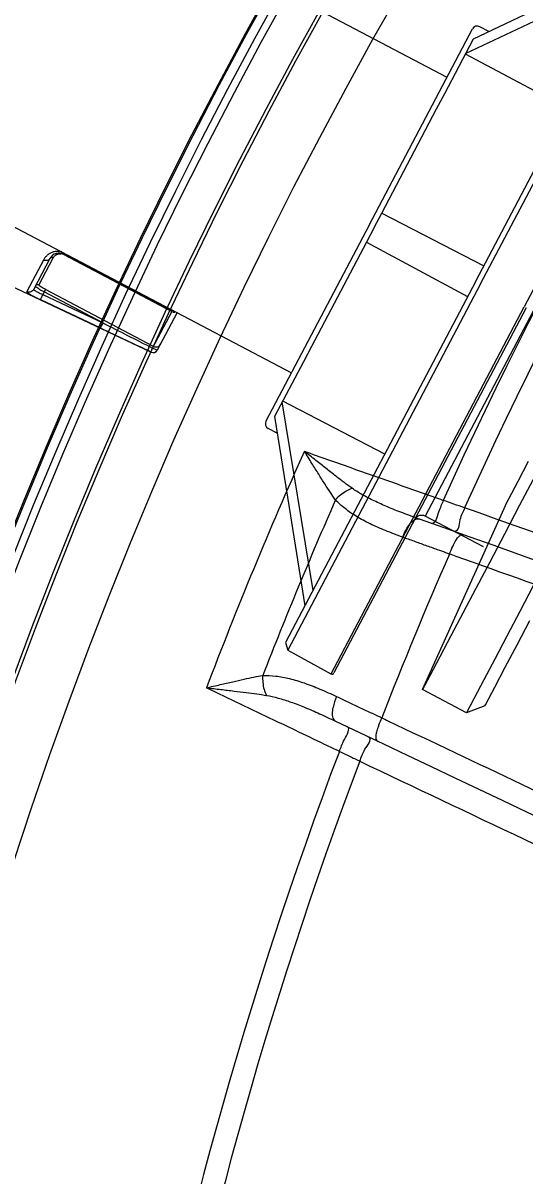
# Model space of a CAD drawing. Header units: metres. Extents: x 1628 to 1845, y 824 to 931.
# Drawn here: x 1653.376 to 1653.4722, y 914.2049 to 914.4257 of the extents above; entities that cross this region are included whole.
import ezdxf

# ---------------------------------------------------------------- set-up
doc = ezdxf.new("R2010")
doc.units = ezdxf.units.M
doc.header["$LTSCALE"] = 0.15
doc.layers.get('0').update_dxf_attribs({"lineweight": 0, "plot": 0})
doc.layers.get('Defpoints').update_dxf_attribs({"lineweight": 0})
doc.layers.add('Alvenaria', color=170, linetype='Continuous', lineweight=0)
doc.layers.add('hidrosanitário', color=26, linetype='Continuous', lineweight=0)
doc.styles.get("Standard").update_dxf_attribs({"font": 'arial.ttf'})
doc.dimstyles.new('Lunardi', dxfattribs={"dimtxt": 0.1, "dimasz": 0.05, "dimexe": 0, "dimexo": 0.05, "dimgap": 0.05, "dimtad": 0, "dimzin": 9, "dimtxsty": 'Standard', "dimblk": 'OBLIQUE', "dimcen": 0, "dimse1": 1, "dimse2": 1, "dimclrd": 1, "dimclre": 1, "dimclrt": 1, "dimadec": 0, "dimazin": 0, "dimtfac": 1, "dimtmove": 1, "dimatfit": 2, "dimldrblk": 'OBLIQUE', "dimfxl": 1, "dimarcsym": 0})

# ---------------------------------------------------------------- blocks, each defined once
blk = doc.blocks.new('_Oblique')
at = {"color": 0, "linetype": 'ByBlock', "lineweight": -2}
blk.add_line((-0.5, -0.5), (0.5, 0.5), dxfattribs=at)
blk = doc.blocks.new('*D89')
at = {"layer": 'Alvenaria', "color": 1, "lineweight": -2, "ltscale": 10}
for p, q in [((1661.73836, 914.69914), (1661.73836, 914.88433)), ((1661.73836, 914.79173), (1661.99364, 914.77623)), ((1661.99364, 914.77623), (1661.99364, 914.67623))]:
    blk.add_line(p, q, dxfattribs=at)
at = {"layer": 'Defpoints', "color": 0, "ltscale": 10}
for p in [(1641.75704, 914.88433), (1661.73836, 914.88433), (1656.40704, 914.69914)]:
    blk.add_point(p, dxfattribs=at)
at = {"layer": 'Alvenaria', "color": 1, "lineweight": -2, "ltscale": 10, "xscale": 0.05, "yscale": 0.05, "zscale": 0.05}
for p, rotation in [((1661.73836, 914.88433), 90), ((1661.73836, 914.69914), 270)]:
    blk.add_blockref('_Oblique', p, dxfattribs=dict(at, rotation=rotation))
at = {"layer": 'Alvenaria', "color": 1, "ltscale": 10, "insert": (1661.99364, 914.49625), "char_height": 0.1, "attachment_point": 5, "rotation": 90}
blk.add_mtext('0,19', dxfattribs=at)

msp = doc.modelspace()

# ---------------------------------------------------------------- linework, layer by layer
at = {"layer": 'hidrosanitário'}
for p, q in [((1653.19706, 914.55233), (1653.45726, 914.41534)), ((1653.16725, 914.49569), (1653.42745, 914.35871))]:
    msp.add_line(p, q, dxfattribs=at)
at = {"layer": 'hidrosanitário', "linetype": 'Continuous'}
for p, q in [((1653.46278, 914.37627), (1653.49924, 914.44552)), ((1653.46371, 914.37578), (1653.50066, 914.44597)), ((1653.50909, 914.44172), (1653.47206, 914.37139)), ((1653.49397, 914.43552), (1653.46086, 914.41992)), ((1653.46233, 914.42271), (1653.47829, 914.4303)), ((1653.44236, 914.38703), (1653.46214, 914.42459)), ((1653.46529, 914.42412), (1653.46355, 914.42503)), ((1653.45683, 914.41226), (1653.46233, 914.42271)), ((1653.48022, 914.4094), (1653.46078, 914.41976)), ((1653.45527, 914.4093), (1653.45683, 914.41226)), ((1653.44476, 914.38933), (1653.45527, 914.4093)), ((1653.44329, 914.38654), (1653.44476, 914.38933)), ((1653.44476, 914.38933), (1653.46434, 914.37924)), ((1653.44236, 914.38703), (1653.42258, 914.34946)), ((1653.40049, 914.36268), (1653.35212, 914.38551)), ((1653.44329, 914.38654), (1653.44182, 914.38374)), ((1653.44182, 914.38374), (1653.4313, 914.36377)), ((1653.44182, 914.38374), (1653.46122, 914.37331)), ((1653.37994, 914.38032), (1653.37677, 914.37429)), ((1653.38118, 914.38061), (1653.37807, 914.37472)), ((1653.37907, 914.37554), (1653.38182, 914.38075)), ((1653.38383, 914.38136), (1653.38388, 914.38145)), ((1653.38383, 914.38136), (1653.40454, 914.37046)), ((1653.38388, 914.38145), (1653.40458, 914.37055)), ((1653.46278, 914.37627), (1653.42633, 914.30703)), ((1653.38032, 914.37469), (1653.37981, 914.37372)), ((1653.37981, 914.37372), (1653.39132, 914.36829)), ((1653.39132, 914.36829), (1653.38007, 914.37421)), ((1653.40102, 914.36379), (1653.38032, 914.37469)), ((1653.46371, 914.37578), (1653.42676, 914.3056)), ((1653.37935, 914.37274), (1653.39085, 914.36731)), ((1653.40085, 914.36345), (1653.40458, 914.37055)), ((1653.4018, 914.36312), (1653.40555, 914.37024)), ((1653.43504, 914.30105), (1653.47206, 914.37139)), ((1653.47244, 914.37119), (1653.43561, 914.30123)), ((1653.47374, 914.37051), (1653.45307, 914.33125)), ((1653.40049, 914.36268), (1653.40053, 914.36275)), ((1653.4313, 914.36377), (1653.42975, 914.36082)), ((1653.42975, 914.36082), (1653.42424, 914.35036)), ((1653.43159, 914.31703), (1653.42571, 914.35315)), ((1653.44534, 914.34315), (1653.4258, 914.35331)), ((1653.42424, 914.35036), (1653.42702, 914.33291)), ((1653.42475, 914.34713), (1653.42302, 914.34804)), ((1653.47089, 914.33799), (1653.4729, 914.34181)), ((1653.47422, 914.33914), (1653.47118, 914.33337)), ((1653.46909, 914.33456), (1653.47089, 914.33799)), ((1653.45258, 914.29802), (1653.46879, 914.334)), ((1653.46879, 914.334), (1653.46909, 914.33456)), ((1653.42702, 914.33291), (1653.43003, 914.31407)), ((1653.47118, 914.33337), (1653.46825, 914.3278)), ((1653.46425, 914.32537), (1653.45307, 914.33125)), ((1653.46825, 914.3278), (1653.46545, 914.32247)), ((1653.46545, 914.32247), (1653.46279, 914.31742)), ((1653.46279, 914.31742), (1653.4603, 914.31269)), ((1653.47386, 914.31804), (1653.4712, 914.313)), ((1653.4603, 914.31269), (1653.45799, 914.30831)), ((1653.4712, 914.313), (1653.46871, 914.30827)), ((1653.47068, 914.30663), (1653.47313, 914.31129)), ((1653.45799, 914.30831), (1653.45588, 914.3043)), ((1653.46871, 914.30827), (1653.4664, 914.30388)), ((1653.42633, 914.30703), (1653.42676, 914.3056)), ((1653.42676, 914.3056), (1653.43503, 914.30106)), ((1653.46843, 914.30236), (1653.47068, 914.30663)), ((1653.45588, 914.3043), (1653.45399, 914.3007)), ((1653.4664, 914.30388), (1653.46429, 914.29988)), ((1653.4664, 914.29851), (1653.46843, 914.30236)), ((1653.45399, 914.3007), (1653.45258, 914.29802)), ((1653.46429, 914.29988), (1653.4624, 914.29627)), ((1653.46099, 914.2936), (1653.45258, 914.29802)), ((1653.46461, 914.29511), (1653.4664, 914.29851)), ((1653.4624, 914.29627), (1653.46099, 914.2936)), ((1653.46452, 914.29493), (1653.46099, 914.2936)), ((1653.46452, 914.29493), (1653.46461, 914.29511))]:
    msp.add_line(p, q, dxfattribs=at)
at = {"layer": 'hidrosanitário', "color": 252}
for radius in [0.90615, 0.90588, 0.90411, 0.90269, 0.89582, 0.89514, 0.88421]:
    msp.add_circle((1654.21541, 913.99179), radius, dxfattribs=at)
for centre, radius, start, end in [((1654.21541, 913.99179), 0.83257, 114.29105, 155.70895), ((1654.21541, 913.99179), 0.82826, 114.3171, 155.6829), ((1654.21541, 913.99179), 0.8607, 155.86699, 159.13301), ((1654.21541, 913.99179), 0.85147, 156.27373, 158.72624), ((1648.80193, 901.20693), 13.92322, 67.822756, 70.48965), ((1654.21541, 913.99179), 0.8273, 156.32419, 158.67581), ((1659.42776, 926.85995), 13.92322, 244.51035, 247.177244), ((1654.21541, 913.99179), 0.83257, 159.29105, 200.70895), ((1654.21541, 913.99179), 0.82826, 159.3171, 200.6829)]:
    msp.add_arc(centre, radius, start, end, dxfattribs=at)
at = {"layer": 'hidrosanitário', "linetype": 'Continuous'}
for centre, radius, start, end in [((1653.46306, 914.4241), 0.00105, 62.2353, 152.2353), ((1653.38295, 914.37968), 0.002, 62.2473, 152.2353), ((1653.38313, 914.38002), 0.00152, 62.2289, 84.2334), ((1653.40092, 914.36359), 0.001, 244.7353, 332.2353), ((1653.42351, 914.34897), 0.00105, 152.2353, 242.2353), ((1653.45239, 914.32995), 0.00147, 62.2353, 152.2353), ((1653.43523, 914.30142), 0.00042, 241.2353, 332.2353)]:
    msp.add_arc(centre, radius, start, end, dxfattribs=at)
for points, knots in [([(1653.38346, 914.38187), (1653.38329, 914.38192), (1653.38291, 914.38199), (1653.38231, 914.38198), (1653.38172, 914.38185), (1653.38116, 914.3816), (1653.38066, 914.38125), (1653.38025, 914.38082), (1653.38003, 914.38049), (1653.37994, 914.38032)], [0.02311, 0.02311, 0.02311, 0.02311, 0.295783, 0.60018, 0.904946, 1.207916, 1.511676, 1.815282, 2.098379, 2.098379, 2.098379, 2.098379]), ([(1653.38118, 914.38061), (1653.38113, 914.38052), (1653.38098, 914.38035), (1653.38066, 914.38021), (1653.3803, 914.38019), (1653.38006, 914.38027), (1653.37994, 914.38032)], [0, 0, 0, 0, 0.1586966, 0.3262538, 0.5058416, 0.6939766, 0.6939766, 0.6939766, 0.6939766]), ([(1653.38182, 914.38075), (1653.38174, 914.38079), (1653.38157, 914.38084), (1653.38133, 914.38079), (1653.38121, 914.38067), (1653.38118, 914.38061)], [0, 0, 0, 0, 0.128156, 0.2478925, 0.3585709, 0.3585709, 0.3585709, 0.3585709]), ([(1653.38182, 914.38075), (1653.38185, 914.38081), (1653.38192, 914.38092), (1653.38204, 914.38107), (1653.38217, 914.3812), (1653.38231, 914.3813), (1653.38245, 914.38138), (1653.3826, 914.38144), (1653.38274, 914.38149), (1653.38288, 914.38152), (1653.38302, 914.38153), (1653.38315, 914.38154), (1653.38324, 914.38153), (1653.38328, 914.38153)], [0, 0, 0, 0, 0.1027703, 0.1986303, 0.2888565, 0.3743441, 0.455851, 0.5339027, 0.6088965, 0.681186, 0.7505055, 0.8164855, 0.8791453, 0.8791453, 0.8791453, 0.8791453]), ([(1653.38388, 914.38145), (1653.38389, 914.38144), (1653.38392, 914.38149), (1653.38395, 914.38152), (1653.38398, 914.38157), (1653.38399, 914.38159)], [0, 0, 0, 0, 0.0159861, 0.05765857, 0.09273376, 0.09273376, 0.09273376, 0.09273376]), ([(1653.37677, 914.37429), (1653.37674, 914.37424), (1653.37686, 914.37409), (1653.37709, 914.37393), (1653.37751, 914.37367), (1653.37804, 914.37339), (1653.37867, 914.37307), (1653.37911, 914.37285), (1653.37935, 914.37274)], [0, 0, 0, 0, 0.069865, 0.225763, 0.467347, 0.778849, 1.1392, 1.522133, 1.522133, 1.522133, 1.522133]), ([(1653.37807, 914.37472), (1653.37802, 914.3746), (1653.37785, 914.3744), (1653.37752, 914.37422), (1653.37713, 914.37417), (1653.37688, 914.37423), (1653.37677, 914.37429)], [0, 0, 0, 0, 0.1881463, 0.3767215, 0.5659146, 0.755574, 0.755574, 0.755574, 0.755574]), ([(1653.37807, 914.37472), (1653.37806, 914.37469), (1653.37813, 914.37458), (1653.37829, 914.37447), (1653.37857, 914.37431), (1653.37893, 914.37413), (1653.37935, 914.37393), (1653.37965, 914.37379), (1653.37981, 914.37372)], [0, 0, 0, 0, 0.04913, 0.152962, 0.313671, 0.521092, 0.761233, 1.017267, 1.017267, 1.017267, 1.017267]), ([(1653.38007, 914.37421), (1653.37989, 914.37431), (1653.37954, 914.37449), (1653.37908, 914.37476), (1653.3787, 914.37501), (1653.37851, 914.37516), (1653.37838, 914.37529), (1653.3784, 914.37533)], [0, 0, 0, 0, 0.309061, 0.588136, 0.810449, 0.955625, 1.016274, 1.016274, 1.016274, 1.016274]), ([(1653.37907, 914.37554), (1653.37899, 914.37558), (1653.37882, 914.37562), (1653.37856, 914.37554), (1653.37844, 914.37541), (1653.3784, 914.37533)], [0, 0, 0, 0, 0.1293334, 0.2581767, 0.3865282, 0.3865282, 0.3865282, 0.3865282]), ([(1653.38032, 914.37469), (1653.38018, 914.37476), (1653.37992, 914.3749), (1653.37958, 914.3751), (1653.3793, 914.37529), (1653.37915, 914.3754), (1653.37906, 914.37551), (1653.37907, 914.37554)], [0, 0, 0, 0, 0.2316655, 0.4413705, 0.6083626, 0.7174962, 0.7639224, 0.7639224, 0.7639224, 0.7639224]), ([(1653.37981, 914.37372), (1653.37975, 914.3736), (1653.37965, 914.37338), (1653.37951, 914.37308), (1653.37941, 914.37288), (1653.37936, 914.37277), (1653.37935, 914.37274)], [0, 0, 0, 0, 0.1967334, 0.3691026, 0.4900582, 0.5406213, 0.5406213, 0.5406213, 0.5406213]), ([(1653.40458, 914.37055), (1653.40459, 914.37054), (1653.40461, 914.37056), (1653.40463, 914.37059), (1653.40467, 914.37063), (1653.40469, 914.37067), (1653.4047, 914.37069)], [0, 0, 0, 0, 0.00774427, 0.02757535, 0.06270597, 0.09257792, 0.09257792, 0.09257792, 0.09257792]), ([(1653.40472, 914.37038), (1653.40478, 914.37036), (1653.4049, 914.37033), (1653.40503, 914.37032), (1653.40509, 914.37032)], [0, 0, 0, 0, 0.0965649, 0.1907071, 0.1907071, 0.1907071, 0.1907071]), ([(1653.39132, 914.36829), (1653.39126, 914.36817), (1653.39116, 914.36795), (1653.39102, 914.36765), (1653.39092, 914.36744), (1653.39087, 914.36734), (1653.39085, 914.36731)], [0, 0, 0, 0, 0.1967733, 0.3691669, 0.490117, 0.5406384, 0.5406384, 0.5406384, 0.5406384]), ([(1653.39085, 914.36731), (1653.39246, 914.36655), (1653.39569, 914.36503), (1653.39891, 914.36351), (1653.40053, 914.36275)], [0, 0, 0, 0, 2.669032, 5.348033, 5.348033, 5.348033, 5.348033]), ([(1653.39132, 914.36829), (1653.3929, 914.36748), (1653.39608, 914.36587), (1653.39926, 914.36426), (1653.40085, 914.36345)], [0, 0, 0, 0, 2.666766, 5.343447, 5.343447, 5.343447, 5.343447]), ([(1653.40053, 914.36275), (1653.40053, 914.36276), (1653.40054, 914.36279), (1653.40057, 914.36286), (1653.40062, 914.36296), (1653.40068, 914.3631), (1653.40076, 914.36326), (1653.40082, 914.36338), (1653.40085, 914.36345)], [0, 0, 0, 0, 0.0150816, 0.0507024, 0.10786, 0.1852656, 0.2792739, 0.3843175, 0.3843175, 0.3843175, 0.3843175]), ([(1653.40085, 914.36345), (1653.40096, 914.36339), (1653.40117, 914.36329), (1653.40147, 914.36318), (1653.40168, 914.36314), (1653.40178, 914.36315), (1653.4018, 914.36315)], [0, 0, 0, 0, 0.1899534, 0.3547767, 0.4699748, 0.5059129, 0.5059129, 0.5059129, 0.5059129]), ([(1653.40102, 914.36379), (1653.40114, 914.36373), (1653.4014, 914.36365), (1653.40179, 914.36369), (1653.40214, 914.36388), (1653.40231, 914.36409), (1653.40237, 914.3642)], [0, 0, 0, 0, 0.1950566, 0.3898731, 0.5843496, 0.7785854, 0.7785854, 0.7785854, 0.7785854])]:
    msp.add_open_spline(points, degree=3, knots=knots, dxfattribs=at)
msp.add_open_spline([(1653.4018, 914.36315), (1653.40182, 914.36316), (1653.40183, 914.36317), (1653.40184, 914.36319)], degree=3, dxfattribs=at)
at = {"layer": 'hidrosanitário', "color": 252}
for points, start_tangent, end_tangent in [([(1653.4359, 914.33439), (1653.43493, 914.33579), (1653.43386, 914.33742), (1653.43268, 914.33928), (1653.43138, 914.34137), (1653.42994, 914.34369)], (-0.586252, 0.810129), (-0.529574, 0.848264)), ([(1653.43909, 914.33659), (1653.4376, 914.33768), (1653.43595, 914.33894), (1653.43413, 914.34036), (1653.43213, 914.34194), (1653.42994, 914.34369)], (-0.813413, 0.581687), (-0.781968, 0.623319)), ([(1653.42994, 914.34369), (1653.43884, 914.34055), (1653.44771, 914.33742), (1653.45655, 914.33429)], (0.943176, -0.332293), (0.9425, -0.334206)), ([(1653.4359, 914.3344), (1653.43686, 914.33534), (1653.43796, 914.33609), (1653.43909, 914.33659)], (0.651048, 0.759036), (0.952031, 0.306002)), ([(1653.45197, 914.33069), (1653.44877, 914.33187), (1653.44587, 914.33303), (1653.44329, 914.33419), (1653.44102, 914.33537), (1653.43909, 914.33659)], (-0.942586, 0.333963), (-0.81311, 0.58211)), ([(1653.44876, 914.32723), (1653.44546, 914.32849), (1653.44251, 914.3298), (1653.43993, 914.33119), (1653.43772, 914.33271), (1653.4359, 914.33439)], (-0.941296, 0.337581), (-0.667885, 0.744265)), ([(1653.45655, 914.33429), (1653.45564, 914.332), (1653.45426, 914.32988)], (-0.335654, -0.941985), (-0.942523, 0.334141)), ([(1653.46063, 914.33286), (1653.45859, 914.33357), (1653.45655, 914.33429)], (-0.943777, 0.330583), (-0.943875, 0.330302)), ([(1653.46063, 914.33286), (1653.45974, 914.33055), (1653.4587, 914.32833)], (-0.335167, -0.942159), (-0.998879, 0.047328)), ([(1653.46213, 914.33233), (1653.46063, 914.33286)], (-0.94236, 0.334601), (-0.942398, 0.334494)), ([(1653.65645, 914.2617), (1653.59162, 914.28562), (1653.52631, 914.30936), (1653.46213, 914.33233)], (-0.937281, 0.348575), (-0.94236, 0.334601)), ([(1653.44876, 914.32723), (1653.44974, 914.32919), (1653.4509, 914.33048)], (0.345808, 0.938305), (0.823529, 0.567275)), ([(1653.4509, 914.33048), (1653.45147, 914.33073)], (0.823529, 0.567275), (0.984257, 0.176742)), ([(1653.45147, 914.33073), (1653.45197, 914.33069)], (0.984257, 0.176742), (0.94258, -0.333979)), ([(1653.45838, 914.32547), (1653.45865, 914.32601), (1653.45958, 914.32742)], (0.445073, 0.895494), (0.727897, 0.685686)), ([(1653.4587, 914.32833), (1653.45853, 914.32837)], (-0.998879, 0.047328), (-0.942414, 0.334449)), ([(1653.45958, 914.32742), (1653.46008, 914.32771)], (0.727897, 0.685686), (0.979166, 0.203063)), ([(1653.46008, 914.32771), (1653.46046, 914.32768)], (0.979166, 0.203063), (0.942379, -0.334546)), ([(1653.45096, 914.32644), (1653.44876, 914.32723)], (-0.94122, 0.337793), (-0.941278, 0.337633)), ([(1653.45319, 914.32563), (1653.45096, 914.32644)], (-0.941162, 0.337956), (-0.94122, 0.337793)), ([(1653.45546, 914.32482), (1653.45319, 914.32563)], (-0.941103, 0.338121), (-0.941162, 0.337956)), ([(1653.45774, 914.324), (1653.45838, 914.32547)], (0.340632, 0.940197), (0.445073, 0.895494)), ([(1653.45705, 914.32425), (1653.45546, 914.32482)], (-0.941061, 0.338238), (-0.941103, 0.338121)), ([(1653.45774, 914.324), (1653.45705, 914.32425)], (-0.941043, 0.338288), (-0.941061, 0.338238)), ([(1653.459, 914.32355), (1653.45774, 914.324)], (-0.942328, 0.33469), (-0.94236, 0.3346)), ([(1653.65275, 914.25312), (1653.63034, 914.26143), (1653.5712, 914.28316), (1653.51281, 914.30432), (1653.459, 914.32355)], (-0.937275, 0.348591), (-0.942328, 0.33469)), ([(1653.41116, 914.29837), (1653.41382, 914.29899), (1653.41623, 914.29955), (1653.41838, 914.30003), (1653.42028, 914.30043), (1653.42196, 914.30073)], (0.974278, 0.225348), (0.987389, 0.158312)), ([(1653.42195, 914.30072), (1653.42197, 914.29938), (1653.42221, 914.29807), (1653.42266, 914.29692)], (-0.076238, -0.99709), (0.456846, -0.889546)), ([(1653.42196, 914.30072), (1653.42444, 914.30063), (1653.42709, 914.30014), (1653.4299, 914.2993), (1653.4329, 914.29814), (1653.43612, 914.2967)], (0.998511, 0.05455), (0.904352, -0.426788)), ([(1653.43382, 914.28754), (1653.42817, 914.29024), (1653.41968, 914.29429), (1653.41116, 914.29837)], (-0.902671, 0.430331), (-0.901893, 0.43196)), ([(1653.41116, 914.29837), (1653.41395, 914.29806), (1653.41649, 914.29776), (1653.41878, 914.29748), (1653.42083, 914.2972), (1653.42266, 914.29692)], (0.993688, -0.112182), (0.986485, -0.163855)), ([(1653.42266, 914.29692), (1653.4249, 914.29641), (1653.42734, 914.29565), (1653.42999, 914.29464), (1653.43285, 914.29341), (1653.43593, 914.29198)], (0.986577, -0.163294), (0.90267, -0.430333)), ([(1653.43612, 914.2967), (1653.43542, 914.29462), (1653.43555, 914.29231)], (-0.418964, -0.908003), (0.570999, -0.820951)), ([(1653.43612, 914.2967), (1653.43823, 914.2957)], (0.904326, -0.426842), (0.904399, -0.426687)), ([(1653.43823, 914.2957), (1653.44038, 914.29469)], (0.904399, -0.426687), (0.904473, -0.426531)), ([(1653.44038, 914.29469), (1653.44255, 914.29367)], (0.904473, -0.426531), (0.904548, -0.426372)), ([(1653.43555, 914.29231), (1653.43593, 914.29198)], (0.570999, -0.820951), (0.902667, -0.430341)), ([(1653.44255, 914.29367), (1653.4441, 914.29294)], (0.904548, -0.426372), (0.904601, -0.426259)), ([(1653.4441, 914.29294), (1653.44475, 914.29263)], (0.904601, -0.426259), (0.904623, -0.426212)), ([(1653.44475, 914.29263), (1653.44416, 914.29115)], (-0.423956, -0.905683), (-0.318495, -0.947925)), ([(1653.44475, 914.29263), (1653.44595, 914.29206)], (0.902947, -0.429752), (0.902988, -0.429665)), ([(1653.44595, 914.29206), (1653.49714, 914.26783), (1653.55291, 914.24172), (1653.60967, 914.21546), (1653.63276, 914.20486)], (0.902988, -0.429665), (0.909244, -0.416263)), ([(1653.43663, 914.2862), (1653.43761, 914.28847), (1653.43812, 914.29094)], (0.428741, 0.903428), (-0.902738, 0.430191)), ([(1653.44416, 914.29115), (1653.44397, 914.29057), (1653.44372, 914.28967)], (-0.318495, -0.947925), (-0.217446, -0.976072)), ([(1653.43601, 914.2865), (1653.43382, 914.28754)], (-0.902746, 0.430173), (-0.902671, 0.430331)), ([(1653.44101, 914.28551), (1653.44153, 914.28659), (1653.44236, 914.28889)], (0.372871, 0.927883), (-0.73978, 0.672849)), ([(1653.44236, 914.28889), (1653.44222, 914.28899)], (-0.73978, 0.672849), (-0.902878, 0.429897)), ([(1653.44372, 914.28967), (1653.44378, 914.28835)], (-0.217446, -0.976072), (0.548804, -0.835951)), ([(1653.44378, 914.28835), (1653.44407, 914.2881)], (0.548804, -0.835951), (0.902941, -0.429764)), ([(1653.43663, 914.2862), (1653.43601, 914.2865)], (-0.902768, 0.430129), (-0.902746, 0.430173)), ([(1653.43663, 914.2862), (1653.43858, 914.28527), (1653.44053, 914.28433)], (0.90098, -0.433862), (0.901109, -0.433594)), ([(1653.44053, 914.28433), (1653.44101, 914.28551)], (0.429208, 0.903206), (0.372871, 0.927883)), ([(1653.44053, 914.28433), (1653.50358, 914.2545), (1653.56655, 914.2251), (1653.62887, 914.19638)], (0.902899, -0.429853), (0.909223, -0.416309))]:
    msp.add_spline(points, degree=3, dxfattribs=dict(at, start_tangent=start_tangent, end_tangent=end_tangent))

# ---------------------------------------------------------------- dimensions: what is measured, and where the dimension line sits
at = {"layer": 'Alvenaria', "ltscale": 10}
dim = msp.add_linear_dim(base=(1661.73836, 914.88433), p1=(1656.40704, 914.69914), p2=(1641.75704, 914.88433), angle=270, dimstyle='Lunardi', dxfattribs=at)
dim.commit()
dim.dimension.update_dxf_attribs({"geometry": '*D89', "text_midpoint": (1661.99364, 914.62623), "dimtype": 160})

doc.saveas('drawing.dxf')
